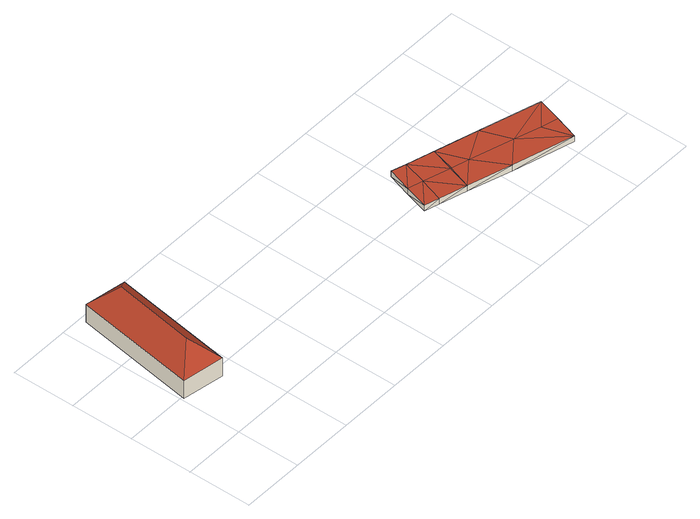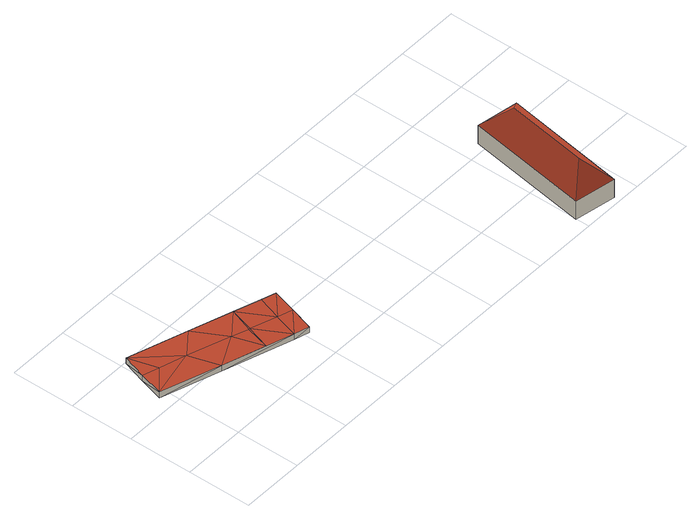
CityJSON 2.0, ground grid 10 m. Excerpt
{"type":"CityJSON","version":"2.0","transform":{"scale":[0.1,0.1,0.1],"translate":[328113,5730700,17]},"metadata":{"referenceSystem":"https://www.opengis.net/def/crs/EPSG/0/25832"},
"CityObjects":{
"building1":{"type":"Building","attributes":{"Geometrietyp2DReferenz":"3000","Gemeindeschluessel":"05170048","function":"31001_2720","roofType":"3200","measuredHeight":6.61},"geometry":[{"type":"Solid","lod":"2","boundaries":[[[[0,1,2,3]],[[4,5,1,0]],[[6,7,5,4]],[[3,2,7,6]],[[0,8,4]],[[6,9,3]],[[3,9,8,0]],[[4,8,9,6]],[[1,5,7,2]]]],"semantics":{"surfaces":[{"type":"WallSurface"},{"type":"RoofSurface"},{"type":"GroundSurface"}],"values":[[0,0,0,0,1,1,1,1,2]]}}]},
"building2":{"type":"Building","attributes":{"Geometrietyp2DReferenz":"2000","Gemeindeschluessel":"05170048","function":"53001_1800","roofType":"9999","measuredHeight":1},"geometry":[{"type":"MultiSurface","lod":"2","boundaries":[[[10,11,12]],[[11,13,12]],[[14,15,10]],[[15,11,10]],[[16,17,14]],[[17,15,14]],[[18,19,16]],[[19,17,16]],[[16,17,18]],[[17,19,18]],[[20,21,16]],[[21,17,16]],[[22,23,20]],[[23,21,20]],[[24,25,22]],[[25,23,22]],[[26,27,24]],[[27,25,24]],[[28,29,26]],[[29,27,26]],[[30,31,28]],[[31,29,28]],[[32,33,30]],[[33,31,30]],[[12,13,32]],[[13,33,32]],[[13,11,15]],[[13,15,34]],[[34,15,35]],[[35,15,19]],[[35,19,36]],[[36,19,37]],[[37,19,17]],[[37,17,38]],[[38,17,21]],[[38,21,39]],[[39,21,23]],[[23,25,39]],[[39,25,38]],[[38,25,27]],[[27,29,37]],[[37,29,36]],[[36,29,35]],[[35,29,34]],[[34,29,31]],[[34,31,33]],[[34,33,13]],[[27,37,38]],[[12,14,10]],[[12,40,14]],[[40,41,14]],[[41,18,14]],[[41,42,18]],[[42,43,18]],[[43,16,18]],[[43,44,16]],[[44,20,16]],[[44,45,20]],[[45,22,20]],[[22,45,24]],[[45,44,24]],[[44,26,24]],[[26,43,28]],[[43,42,28]],[[42,41,28]],[[41,40,28]],[[40,30,28]],[[40,32,30]],[[40,12,32]],[[26,44,43]]],"semantics":{"surfaces":[{"type":"WallSurface"},{"type":"GroundSurface"},{"type":"RoofSurface"}],"values":[0,0,0,0,0,0,0,0,0,0,0,0,0,0,0,0,0,0,0,0,0,0,0,0,0,0,1,1,1,1,1,1,1,1,1,1,1,1,1,1,1,1,1,1,1,1,1,1,2,2,2,2,2,2,2,2,2,2,2,2,2,2,2,2,2,2,2,2,2,2]}}]}
},
"vertices":[
[70,86,37],[70,86,5],[101,279,5],[101,279,37],[4,97,37],[4,97,5],[36,290,37],[36,290,5],[42,124,71],[63,252,71],
[500,155,24],[500,155,14],[488,117,24],[488,117,14],[523,148,24],[523,148,14],[632,115,26],[632,115,16],[565,135,25],[565,135,15],[726,86,28],[726,86,18],[715,48,28],[715,48,18],[703,10,28],[703,10,18],[609,38,26],[609,38,16],[542,59,25],[542,59,15],[500,72,24],[500,72,14],[477,79,24],[477,79,14],[512,110,14],[553,97,15],[555,97,15],[581,89,16],[648,68,17],[689,56,17],[512,110,24],[553,97,25],[555,97,25],[581,89,26],[648,68,27],[689,56,27]
]}
